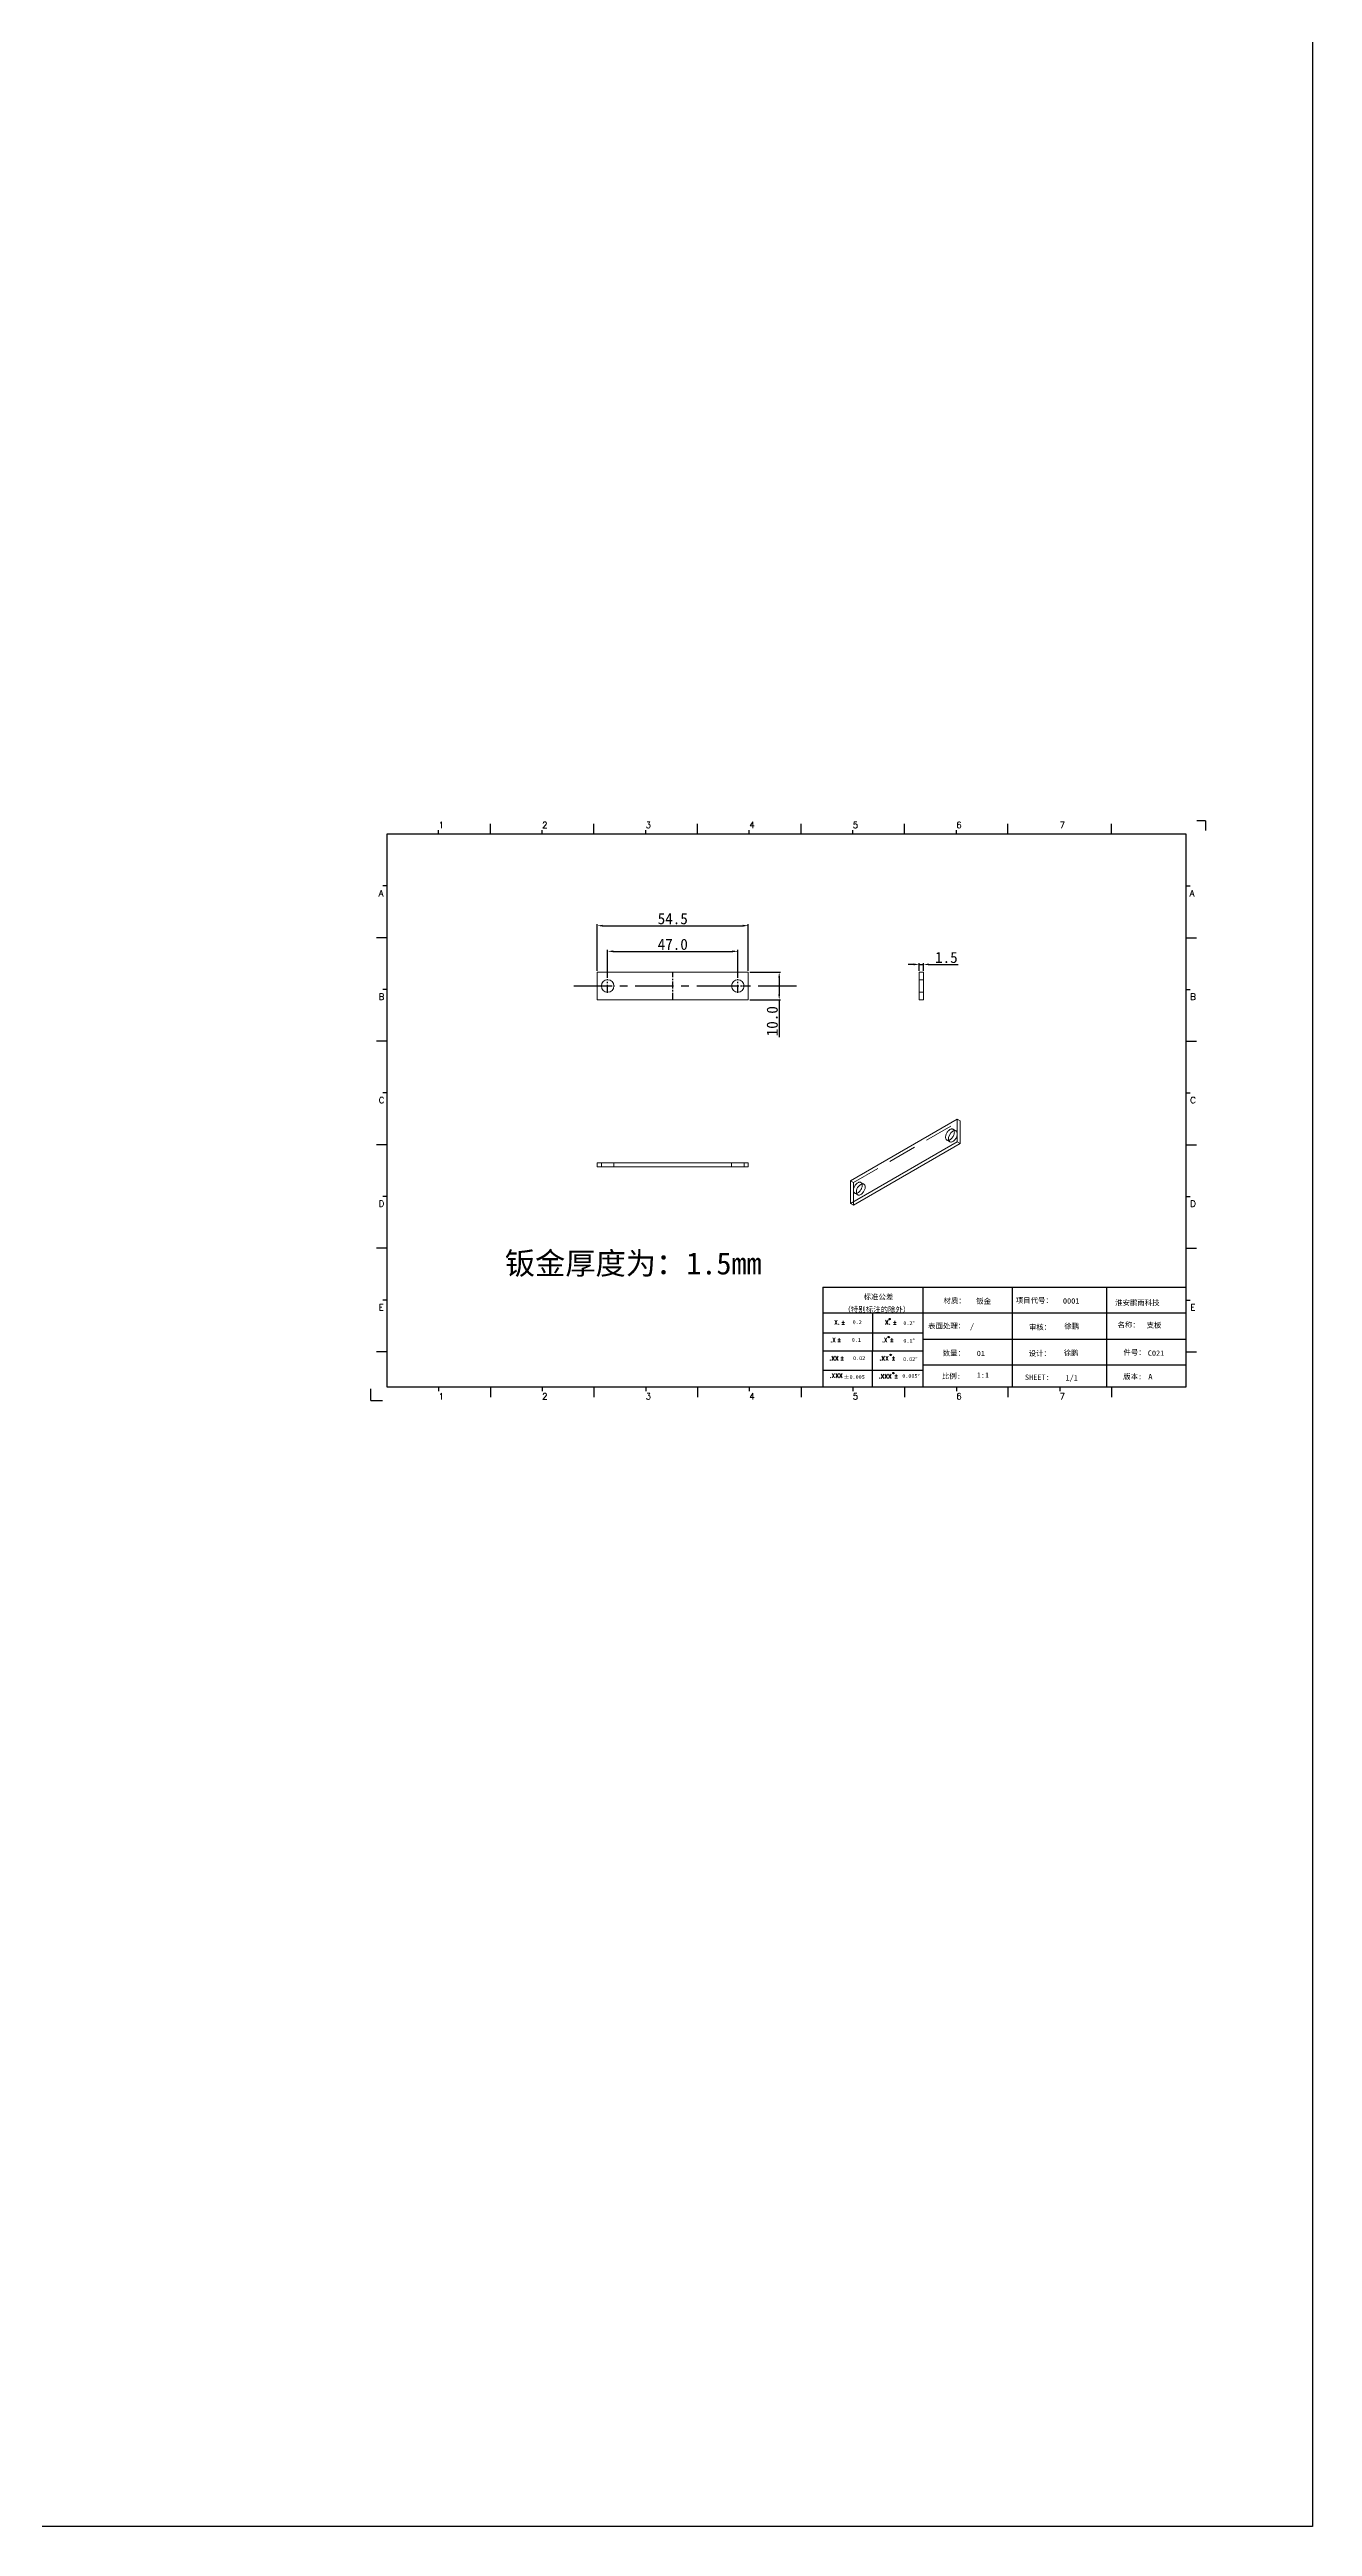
# Model space of a CAD drawing. Extents: x 83 to 30050, y -7164 to 695.
# Drawn here: x 5945 to 6401, y -2053 to -1159 of the extents above; entities that cross this region are included whole.
import ezdxf
from ezdxf.enums import TextEntityAlignment as Align

# ---------------------------------------------------------------- set-up
doc = ezdxf.new("R2010")
doc.units = 0
doc.header["$LTSCALE"] = 8
doc.header["$MEASUREMENT"] = 0
doc.header["$PDSIZE"] = 5
doc.linetypes.add('CENTER', pattern=[2, 1.25, -0.25, 0.25, -0.25])
doc.linetypes.add('HIDDEN', pattern=[1.905, 1.27, -0.635])
doc.layers.get('0').update_dxf_attribs({"linetype": 'CONTINUOUS'})
doc.layers.get('Defpoints').update_dxf_attribs({"linetype": 'CONTINUOUS'})
doc.layers.add('41', color=3, linetype='CONTINUOUS')
doc.layers.add('dim', color=82, linetype='CONTINUOUS', lineweight=9)
doc.styles.add('SIMPLEX', font='SIMPLEX')
doc.styles.get("Standard").update_dxf_attribs({"font": '', "height": 4})
doc.styles.get('Standard').set_extended_font_data('SimSun')
doc.dimstyles.new('ISO-25', dxfattribs={"dimtxt": 6, "dimasz": 2.5, "dimexe": 1.25, "dimexo": 0.625, "dimtad": 1, "dimdec": 1, "dimzin": 1, "dimdsep": 46, "dimtxsty": 'Standard', "dimcen": 2.5, "dimadec": 0, "dimazin": 0, "dimtm": 1e-09, "dimtfac": 1, "dimtdec": 1, "dimtmove": 0, "dimatfit": 3, "dimfxl": 1, "dimtolj": 1, "dimtzin": 0, "dimarcsym": 0})

# ---------------------------------------------------------------- blocks, each defined once
blk = doc.blocks.new('A$C0BB32EA6')
at = {"layer": '41'}
for p, q in [((51.1, 427.8), (51.1, 431)), ((90.2, 427.8), (90.2, 435.7)), ((129.3, 427.8), (129.3, 431)), ((129.3, 427.8), (129.3, 431)), ((129.3, 427.8), (129.3, 431)), ((168.4, 427.8), (168.4, 435.7)), ((168.4, 427.8), (168.4, 435.7)), ((168.4, 427.8), (168.4, 435.7)), ((207.5, 427.8), (207.5, 431)), ((207.5, 427.8), (207.5, 431)), ((246.6, 427.8), (246.6, 435.7)), ((246.6, 427.8), (246.6, 435.7)), ((285.7, 427.8), (285.7, 431)), ((324.8, 427.8), (324.8, 435.7)), ((363.9, 427.8), (363.9, 431)), ((403, 427.8), (403, 435.7)), ((442.1, 427.8), (442.1, 431)), ((481.1, 427.8), (481.1, 435.7)), ((559.3, 427.8), (559.3, 435.7)), ((615.6, 427.8), (12, 427.8)), ((12, 427.8), (12, 10.3)), ((615.6, 10.3), (615.6, 427.8)), ((12, 388.8), (8.9, 388.8)), ((615.6, 388.8), (618.8, 388.8)), ((12, 349.7), (4.2, 349.7)), ((615.6, 349.7), (623.5, 349.7)), ((12, 310.6), (8.9, 310.6)), ((615.6, 310.6), (618.8, 310.6)), ((12, 271.5), (4.2, 271.5)), ((615.6, 271.5), (623.5, 271.5)), ((12, 232.4), (8.9, 232.4)), ((615.6, 232.4), (618.8, 232.4)), ((12, 193.3), (4.2, 193.3)), ((615.6, 193.3), (623.5, 193.3)), ((12, 154.2), (8.9, 154.2)), ((615.6, 154.2), (618.8, 154.2)), ((12, 115.1), (4.2, 115.1)), ((615.6, 115.1), (623.5, 115.1)), ((12, 76), (8.9, 76)), ((341.3, 85.8), (615.6, 85.8)), ((341.3, 85.8), (341.3, 10.3)), ((416.9, 85.8), (416.9, 10.3)), ((484.2, 85.8), (484.2, 10.3)), ((555.4, 85.7), (555.4, 10.2)), ((615.6, 76), (618.8, 76)), ((615.6, 66.1), (341.3, 66.1)), ((378.9, 10), (379.1, 65.8)), ((341.3, 51.1), (416.9, 51.1)), ((341.3, 37.5), (401.1, 37.5)), ((341.3, 37.5), (416.9, 37.5)), ((615.6, 46.2), (416.9, 46.2)), ((12, 36.9), (4.2, 36.9)), ((341.3, 23), (401.9, 23)), ((341.3, 23), (401.9, 23)), ((341.3, 23), (401.9, 23)), ((341.3, 23), (401.9, 23)), ((341.3, 23), (401.9, 23)), ((341.3, 23), (416.9, 23)), ((615.6, 26.7), (416.9, 26.7)), ((615.6, 36.9), (623.5, 36.9)), ((12, 10.3), (615.6, 10.3)), ((51.1, 10.3), (51.1, 7.2)), ((90.2, 10.3), (90.2, 2.5)), ((129.3, 10.3), (129.3, 7.2)), ((168.4, 10.3), (168.4, 2.5)), ((207.5, 10.3), (207.5, 7.2)), ((246.6, 10.3), (246.6, 2.5)), ((285.7, 10.3), (285.7, 7.2)), ((324.8, 10.3), (324.8, 2.5)), ((326.3, 10.3), (401.9, 10.3)), ((363.9, 10.3), (363.9, 7.2)), ((403, 10.3), (403, 2.5)), ((442.1, 10.3), (442.1, 7.2)), ((481.1, 10.3), (481.1, 2.5)), ((520.2, 10.3), (520.2, 7.2)), ((559.3, 10.3), (559.3, 2.5))]:
    blk.add_line(p, q, dxfattribs=at)
at = {"layer": '41', "linetype": 'Continuous'}
for p, q in [((630.4, 437.9), (623.8, 437.9)), ((630.4, 437.9), (630.4, 430.6)), ((0, 0), (0, 9)), ((0, 0), (8.6, 0))]:
    blk.add_line(p, q, dxfattribs=at)
at = {"layer": '41'}
for centre in [(391.7, 61.6), (391.1, 48), (392.5, 34.5), (394.6, 20.8)]:
    blk.add_circle(centre, 0.516, dxfattribs=at)
at = {"layer": '41', "style": 'SIMPLEX'}
for s, height, p in [('1', 4.69, (51.1, 432.5)), ('2', 4.69, (129.3, 432.5)), ('3', 4.69, (207.5, 432.5)), ('4', 4.69, (285.7, 432.5)), ('5', 4.69, (363.9, 432.5)), ('6', 4.69, (442.1, 432.5)), ('7', 4.69, (520.2, 432.5)), ('A', 4.75, (5.8, 380.9)), ('A', 4.75, (618.3, 380.9)), ('B', 4.75, (5.8, 302.7)), ('B', 4.75, (618.7, 302.7)), ('C', 4.75, (5.8, 224.6)), ('C', 4.75, (618.7, 224.6)), ('D', 4.75, (5.8, 146.4)), ('D', 4.75, (618.7, 146.4)), ('E', 4.75, (5.8, 68.2)), ('X.', 3.28, (349.8, 57.5)), ('%%p', 3.28, (355, 57.4)), ('X.', 3.28, (388.2, 57.5)), ('%%p', 3.28, (394.1, 57.4)), ('E', 4.75, (618.9, 68.2)), ('.X', 3.28, (346.9, 44.2)), ('%%p', 3.28, (352.1, 44.3)), ('.X', 3.28, (385.9, 44.2)), ('%%p', 3.28, (391.8, 44.3)), ('.XX', 3.28, (346.2, 30.4)), ('%%p', 3.28, (354.4, 30.5)), ('.XXX', 3.28, (383.5, 16.8)), ('.XX', 3.28, (384.1, 30.4)), ('%%p', 3.28, (393, 30.5)), ('%%p', 3.28, (395.1, 17)), ('1', 4.69, (51.1, 0.9)), ('2', 4.69, (129.3, 0.9)), ('3', 4.69, (207.5, 0.9)), ('4', 4.69, (285.7, 0.9)), ('5', 4.69, (363.9, 0.9)), ('6', 4.69, (442.1, 0.9)), ('7', 4.69, (520.2, 0.9))]:
    blk.add_text(s, height=height, dxfattribs=at).set_placement(p)
at = {"layer": '41', "linetype": 'Continuous'}
for s, p in [('标准公差', (372.1, 76.4)), ('材质：', (432.4, 73.5)), ('项目代号：', (487, 73.7)), ('淮安鹏雨科技', (562, 72)), ('（特别标注的除外）', (356.9, 66.9)), ('表面处理：', (420.8, 54.5)), ('审核：', (496.9, 53.5)), ('名称：', (563.9, 55.2)), ('数量：', (431.8, 33.9)), ('设计：', (496.7, 33.7)), ('件号：', (568.3, 34.5)), ('比例:', (431.2, 16.6)), ('SHEET:', (493.9, 15.7)), ('1/1', (524.5, 15.2)), ('版本:', (568.1, 16.2))]:
    blk.add_text(s, height=4, dxfattribs=at).set_placement(p)
at = {"layer": '41'}
for s, p in [('0.2', (363.8, 57.8)), ('0.2%%D', (402.1, 57.1)), ('0.1', (363.1, 44.4)), ('0.1%%D', (402.1, 43.8)), ('0.02', (364.1, 30.6)), ('0.005%%D', (401.3, 17.2)), ('0.02%%D', (401.9, 29.9))]:
    blk.add_text(s, height=2.93, dxfattribs=at).set_placement(p)
at = {"layer": '41', "style": 'SIMPLEX'}
blk.add_text('.XXX', height=3.28, dxfattribs=at).set_placement((351.3, 18.9), align=Align.MIDDLE_CENTER)
at = {"layer": '41'}
blk.add_text('%%P0.005', height=2.93, dxfattribs=at).set_placement((364.9, 17.9), align=Align.MIDDLE_CENTER)
at = {"layer": '41', "linetype": 'Continuous'}
for tag, p in [('材质', (457.1, 73.1)), ('代号', (522.6, 73.3)), ('表面处理', (452.4, 54.1)), ('审核', (523.7, 54.3)), ('名称', (585.8, 55)), ('数量', (457.5, 33.7)), ('设计', (523.2, 34.1)), ('件号', (586.7, 33.9)), ('比例', (457.5, 17.3)), ('版本', (587.1, 16.2))]:
    blk.add_attdef(tag, p, '', height=4, dxfattribs=at)
blk = doc.blocks.new('*D318')
at = {"layer": 'Defpoints', "color": 0, "linetype": 'Continuous'}
for p in [(6193.27, -1484.43), (6146.27, -1494.45), (6193.27, -1494.45)]:
    blk.add_point(p, dxfattribs=at)
at = {"layer": 'dim', "color": 0, "linetype": 'Continuous', "lineweight": -2}
for p, q in [((6146.27, -1493.95), (6146.27, -1483.93)), ((6148.27, -1484.43), (6191.27, -1484.43)), ((6193.27, -1493.95), (6193.27, -1483.93))]:
    blk.add_line(p, q, dxfattribs=at)
at = {"layer": 'dim', "color": 0, "linetype": 'Continuous'}
for points in [[(6148.27, -1484.09), (6148.27, -1484.76), (6146.27, -1484.43)], [(6191.27, -1484.09), (6191.27, -1484.76), (6193.27, -1484.43)]]:
    blk.add_solid(points, dxfattribs=at)
at = {"layer": 'dim', "color": 0, "linetype": 'Continuous', "insert": (6169.77, -1481.93), "char_height": 4, "attachment_point": 5}
blk.add_mtext('\\A1;47.0', dxfattribs=at)
blk = doc.blocks.new('*D319')
at = {"layer": 'Defpoints', "color": 0, "linetype": 'Continuous'}
for p in [(6197.04, -1475.17), (6142.51, -1491.92), (6197.04, -1491.92)]:
    blk.add_point(p, dxfattribs=at)
at = {"layer": 'dim', "color": 0, "linetype": 'Continuous', "lineweight": -2}
for p, q in [((6142.51, -1491.42), (6142.51, -1474.67)), ((6197.04, -1491.42), (6197.04, -1474.67)), ((6144.51, -1475.17), (6195.04, -1475.17))]:
    blk.add_line(p, q, dxfattribs=at)
at = {"layer": 'dim', "color": 0, "linetype": 'Continuous'}
for points in [[(6144.51, -1474.84), (6144.51, -1475.51), (6142.51, -1475.17)], [(6195.04, -1474.84), (6195.04, -1475.51), (6197.04, -1475.17)]]:
    blk.add_solid(points, dxfattribs=at)
at = {"layer": 'dim', "color": 0, "linetype": 'Continuous', "insert": (6169.77, -1472.67), "char_height": 4, "attachment_point": 5}
blk.add_mtext('\\A1;54.5', dxfattribs=at)
blk = doc.blocks.new('*D320')
at = {"layer": 'Defpoints', "color": 0, "linetype": 'Continuous'}
for p in [(6197.04, -1491.92), (6197.04, -1501.92), (6208.18, -1501.92)]:
    blk.add_point(p, dxfattribs=at)
at = {"layer": 'dim', "color": 0, "linetype": 'Continuous', "lineweight": -2}
for p, q in [((6197.53, -1491.92), (6208.67, -1491.92)), ((6208.18, -1493.92), (6208.18, -1499.92)), ((6197.53, -1501.92), (6208.67, -1501.92)), ((6208.18, -1501.92), (6208.18, -1515.37))]:
    blk.add_line(p, q, dxfattribs=at)
at = {"layer": 'dim', "color": 0, "linetype": 'Continuous'}
for points in [[(6207.84, -1493.92), (6208.51, -1493.92), (6208.18, -1491.92)], [(6207.84, -1499.92), (6208.51, -1499.92), (6208.18, -1501.92)]]:
    blk.add_solid(points, dxfattribs=at)
at = {"layer": 'dim', "color": 0, "linetype": 'Continuous', "insert": (6205.68, -1509.65), "char_height": 4, "attachment_point": 5, "rotation": 90}
blk.add_mtext('\\A1;10.0', dxfattribs=at)
blk = doc.blocks.new('*D321')
at = {"layer": 'Defpoints', "color": 0, "linetype": 'Continuous'}
for p in [(6258.73, -1491.92), (6260.23, -1489.15), (6260.23, -1491.92)]:
    blk.add_point(p, dxfattribs=at)
at = {"layer": 'dim', "color": 0, "linetype": 'Continuous', "lineweight": -2}
for p, q in [((6256.73, -1489.15), (6254.73, -1489.15)), ((6258.73, -1491.42), (6258.73, -1488.65)), ((6258.73, -1489.15), (6260.23, -1489.15)), ((6260.23, -1491.42), (6260.23, -1488.65)), ((6262.23, -1489.15), (6272.77, -1489.15))]:
    blk.add_line(p, q, dxfattribs=at)
at = {"layer": 'dim', "color": 0, "linetype": 'Continuous'}
for points in [[(6256.73, -1488.81), (6256.73, -1489.48), (6258.73, -1489.15)], [(6262.23, -1488.81), (6262.23, -1489.48), (6260.23, -1489.15)]]:
    blk.add_solid(points, dxfattribs=at)
at = {"layer": 'dim', "color": 0, "linetype": 'Continuous', "insert": (6268.5, -1486.65), "char_height": 4, "attachment_point": 5}
blk.add_mtext('\\A1;1.5', dxfattribs=at)

msp = doc.modelspace()

# ---------------------------------------------------------------- linework, layer by layer
at = {"color": 7, "linetype": 'Continuous', "lineweight": 15}
for p, q in [((6142.505, -1501.924), (6142.505, -1491.924)), ((6142.505, -1491.924), (6197.035, -1491.924)), ((6197.035, -1501.924), (6197.035, -1491.924)), ((6258.734, -1501.924), (6258.734, -1491.924)), ((6258.734, -1491.924), (6260.234, -1491.924)), ((6260.234, -1501.924), (6260.234, -1491.924)), ((6142.505, -1501.924), (6197.035, -1501.924)), ((6258.734, -1501.924), (6260.234, -1501.924)), ((6233.896, -1567.222), (6272.454, -1544.962)), ((6272.454, -1553.128), (6272.454, -1544.962)), ((6272.454, -1544.962), (6273.515, -1545.575)), ((6273.515, -1553.74), (6273.515, -1545.575)), ((6233.896, -1575.387), (6272.454, -1553.128)), ((6234.956, -1575.999), (6273.515, -1553.74)), ((6272.454, -1553.128), (6273.515, -1553.74)), ((6142.505, -1562.22), (6142.505, -1560.72)), ((6142.505, -1560.72), (6197.035, -1560.72)), ((6142.505, -1562.22), (6197.035, -1562.22)), ((6197.035, -1560.72), (6197.035, -1562.22)), ((6233.896, -1575.387), (6233.896, -1567.222)), ((6234.956, -1575.999), (6233.896, -1575.387))]:
    msp.add_line(p, q, dxfattribs=at)
at = {"color": 1, "linetype": 'CENTER', "ltscale": 0.254}
msp.add_line((6169.77, -1501.924), (6169.77, -1491.924), dxfattribs=at)
at = {"color": 1, "linetype": 'CENTER', "ltscale": 1.385062}
msp.add_line((6134.077, -1496.924), (6215.722, -1496.924), dxfattribs=at)
at = {"color": 1, "linetype": 'CENTER', "ltscale": 0.28575}
for p, q in [((6143.795, -1496.924), (6148.745, -1496.924)), ((6146.27, -1499.399), (6146.27, -1494.449)), ((6190.795, -1496.924), (6195.745, -1496.924)), ((6193.27, -1499.399), (6193.27, -1494.449))]:
    msp.add_line(p, q, dxfattribs=at)
at = {"color": 7, "linetype": 'HIDDEN', "lineweight": 0}
for p, q in [((6260.234, -1494.674), (6258.734, -1494.674)), ((6258.734, -1499.174), (6260.234, -1499.174)), ((6234.956, -1567.834), (6273.515, -1545.575)), ((6268.667, -1552.53), (6269.728, -1553.143)), ((6271.978, -1549.246), (6270.917, -1548.633)), ((6144.02, -1560.72), (6144.02, -1562.22)), ((6148.52, -1562.22), (6148.52, -1560.72)), ((6191.02, -1560.72), (6191.02, -1562.22)), ((6195.52, -1562.22), (6195.52, -1560.72)), ((6234.956, -1567.834), (6233.896, -1567.222)), ((6234.956, -1575.999), (6234.956, -1567.834)), ((6235.433, -1571.716), (6236.494, -1572.328)), ((6238.744, -1568.431), (6237.683, -1567.819))]:
    msp.add_line(p, q, dxfattribs=at)
at = {"color": 7, "linetype": 'Continuous', "lineweight": 15, "flags": 128}
for points in [[(6269.792, -1548.745), (6270, -1548.64), (6270.204, -1548.57), (6270.401, -1548.533), (6270.588, -1548.532), (6270.761, -1548.565), (6270.917, -1548.633), (6271.054, -1548.735), (6271.17, -1548.868), (6271.262, -1549.03), (6271.329, -1549.219), (6271.369, -1549.431), (6271.383, -1549.663), (6271.369, -1549.911), (6271.329, -1550.17), (6271.262, -1550.436), (6271.17, -1550.705), (6271.054, -1550.972), (6270.917, -1551.232), (6270.761, -1551.48), (6270.588, -1551.714), (6270.401, -1551.928), (6270.204, -1552.119), (6270, -1552.283), (6269.792, -1552.419), (6269.584, -1552.523), (6269.38, -1552.594), (6269.183, -1552.631), (6268.997, -1552.632), (6268.823, -1552.599), (6268.667, -1552.53), (6268.53, -1552.429), (6268.414, -1552.296), (6268.322, -1552.133), (6268.255, -1551.945), (6268.215, -1551.732), (6268.201, -1551.5), (6268.215, -1551.253), (6268.255, -1550.994), (6268.322, -1550.727), (6268.414, -1550.459), (6268.53, -1550.192), (6268.667, -1549.932), (6268.823, -1549.683), (6268.997, -1549.45), (6269.183, -1549.236), (6269.38, -1549.045), (6269.584, -1548.88), (6269.792, -1548.745)], [(6236.558, -1571.605), (6236.35, -1571.709), (6236.146, -1571.78), (6235.949, -1571.816), (6235.763, -1571.818), (6235.589, -1571.784), (6235.433, -1571.716), (6235.296, -1571.615), (6235.18, -1571.481), (6235.088, -1571.319), (6235.021, -1571.13), (6234.981, -1570.918), (6234.967, -1570.686), (6234.981, -1570.438), (6235.021, -1570.179), (6235.088, -1569.913), (6235.18, -1569.644), (6235.296, -1569.378), (6235.433, -1569.118), (6235.589, -1568.869), (6235.763, -1568.636), (6235.949, -1568.422), (6236.146, -1568.231), (6236.35, -1568.066), (6236.558, -1567.93), (6236.766, -1567.826), (6236.97, -1567.755), (6237.167, -1567.719), (6237.353, -1567.717), (6237.527, -1567.751), (6237.683, -1567.819), (6237.82, -1567.92), (6237.936, -1568.053), (6238.028, -1568.216), (6238.095, -1568.405), (6238.135, -1568.617), (6238.149, -1568.849), (6238.135, -1569.097), (6238.095, -1569.356), (6238.028, -1569.622), (6237.936, -1569.891), (6237.82, -1570.157), (6237.683, -1570.417), (6237.527, -1570.666), (6237.353, -1570.899), (6237.167, -1571.113), (6236.97, -1571.304), (6236.766, -1571.469), (6236.558, -1571.605)]]:
    msp.add_lwpolyline(points, dxfattribs=at)
at = {"color": 7, "linetype": 'HIDDEN', "lineweight": 0, "flags": 128}
for points in [[(6271.314, -1549.169), (6271.462, -1549.145), (6271.648, -1549.144), (6271.821, -1549.177), (6271.978, -1549.246), (6272.115, -1549.347), (6272.231, -1549.48), (6272.323, -1549.643), (6272.389, -1549.831), (6272.43, -1550.044), (6272.444, -1550.276), (6272.43, -1550.523), (6272.389, -1550.782), (6272.323, -1551.049), (6272.231, -1551.317), (6272.115, -1551.584), (6271.978, -1551.844), (6271.821, -1552.093), (6271.648, -1552.326), (6271.462, -1552.54), (6271.264, -1552.731), (6271.06, -1552.896), (6270.853, -1553.031), (6270.645, -1553.136), (6270.441, -1553.206), (6270.244, -1553.243), (6270.057, -1553.244), (6269.884, -1553.211), (6269.728, -1553.143), (6269.59, -1553.041), (6269.475, -1552.908), (6269.383, -1552.746), (6269.33, -1552.607)], [(6237.619, -1572.217), (6237.411, -1572.321), (6237.207, -1572.392), (6237.01, -1572.429), (6236.823, -1572.43), (6236.65, -1572.396), (6236.494, -1572.328), (6236.356, -1572.227), (6236.241, -1572.094), (6236.149, -1571.931), (6236.096, -1571.792)], [(6238.08, -1568.355), (6238.228, -1568.331), (6238.414, -1568.329), (6238.587, -1568.363), (6238.744, -1568.431), (6238.881, -1568.533), (6238.997, -1568.666), (6239.089, -1568.828), (6239.155, -1569.017), (6239.196, -1569.229), (6239.21, -1569.461), (6239.196, -1569.709), (6239.155, -1569.968), (6239.089, -1570.234), (6238.997, -1570.503), (6238.881, -1570.77), (6238.744, -1571.029), (6238.587, -1571.278), (6238.414, -1571.512), (6238.228, -1571.726), (6238.03, -1571.917), (6237.826, -1572.081), (6237.619, -1572.217)]]:
    msp.add_lwpolyline(points, dxfattribs=at)
at = {"color": 7, "linetype": 'Continuous', "lineweight": 15}
for centre in [(6146.27, -1496.924), (6193.27, -1496.924)]:
    msp.add_circle(centre, 2.25, dxfattribs=at)
for centre, radius, start, end in [((6272.505, -1552.113), 3.213, 120.951908, 188.84239), ((6271.689, -1550.755), 1.629, 103.30172, 120.894762), ((6239.119, -1571.246), 3.072, 109.759286, 190.24609)]:
    msp.add_arc(centre, radius, start, end, dxfattribs=at)
at = {"layer": '41', "color": 1, "linetype": 'Continuous'}
msp.add_lwpolyline([(766.79, -586.034), (6400.603, -586.034), (6400.603, -2052.866), (766.79, -2052.866)], close=True, dxfattribs=at)

# ---------------------------------------------------------------- block references
at = {"layer": '41', "linetype": 'Continuous', "xscale": 0.4777574400000049, "yscale": 0.4777574400000049, "zscale": 0.4777574400000001}
msp.add_blockref('A$C0BB32EA6', (6060.881, -1646.572), dxfattribs=at).add_auto_attribs({'版本': 'A', '件号': 'C021', '名称': '支板', '设计': '徐鹏', '审核': '徐鹏', '代号': '0001', '比例': '1:1', '数量': '01', '表面处理': '/', '材质': '钣金'})

# ---------------------------------------------------------------- texts
at = {"layer": '41', "linetype": 'Continuous', "insert": (6109.162, -1593.026), "char_height": 8, "width": 96.38984, "attachment_point": 1}
msp.add_mtext('钣金厚度为：1.5mm', dxfattribs=at)

# ---------------------------------------------------------------- dimensions: what is measured, and where the dimension line sits
at = {"layer": 'dim', "linetype": 'Continuous'}
for base, p1, p2, picture, middle in [((6197.035, -1475.173), (6142.505, -1491.924), (6197.035, -1491.924), '*D319', (6169.77, -1472.673)), ((6193.27, -1484.425), (6146.27, -1494.449), (6193.27, -1494.449), '*D318', (6169.77, -1481.925)), ((6260.234, -1489.146), (6258.734, -1491.924), (6260.234, -1491.924), '*D321', (6268.5, -1486.646))]:
    dim = msp.add_linear_dim(base=base, p1=p1, p2=p2, dimstyle='ISO-25', override={"dimtxt": 2.5, "dimasz": 2, "dimexe": 0.49975, "dimexo": 0.49975, "dimgap": 0.49975}, dxfattribs=at)
    dim.commit()
    dim.dimension.update_dxf_attribs({"geometry": picture, "text_midpoint": middle})
dim = msp.add_linear_dim(base=(6208.175, -1501.924), p1=(6197.035, -1491.924), p2=(6197.035, -1501.924), angle=90, dimstyle='ISO-25', override={"dimtxt": 2.5, "dimasz": 2, "dimexe": 0.49975, "dimexo": 0.49975, "dimgap": 0.49975}, dxfattribs=at)
dim.commit()
dim.dimension.update_dxf_attribs({"geometry": '*D320', "text_midpoint": (6205.675, -1509.646)})

doc.saveas('drawing.dxf')
